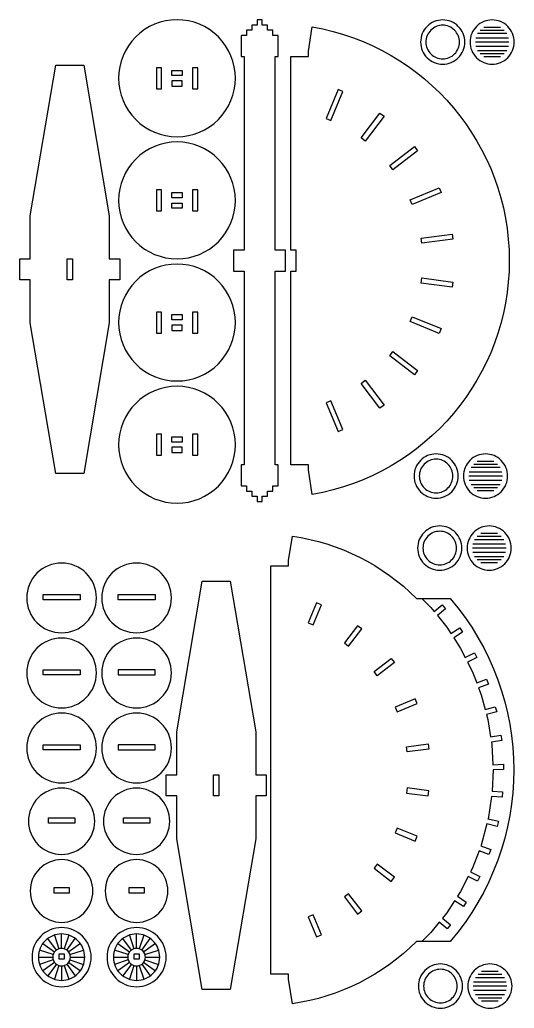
# Model space of a CAD drawing. Extents: x -686 to 269, y -233 to 145.
# Drawn here: x 80.9 to 269.2, y -231.3 to 145 of the extents above; entities that cross this region are included whole.
import ezdxf

# ---------------------------------------------------------------- set-up
doc = ezdxf.new("R2010")
doc.units = 0
doc.header["$MEASUREMENT"] = 0
doc.layers.add('CUT', color=18, linetype='CONTINUOUS')
doc.layers.add('ENGRAVE', color=1, linetype='CONTINUOUS')

msp = doc.modelspace()

# ---------------------------------------------------------------- linework, layer by layer
at = {"layer": 'CUT'}
for points in [[(140.76, 145.03, 0.414214), (118.5, 122.77, 0.414214), (140.76, 100.51, 0.414214), (163.01, 122.77, 0.414214)], [(241.95, 144.97, 0.414214), (233.53, 136.55, 0.414214), (241.95, 128.13, 0.414214), (250.37, 136.55, 0.414214)], [(260.79, 144.97, 0.414214), (252.37, 136.55, 0.414214), (260.79, 128.13, 0.414214), (269.21, 136.55, 0.414214)], [(192.28, -35.69), (190.82, -26.4), (190.82, -24.4), (184.08, -24.4), (184.08, 49.32), (186.08, 49.32), (186.08, 57.32), (184.08, 57.32), (184.08, 131.03), (190.81, 131.03), (190.81, 133.03), (192.28, 142.32, -0.843117)], [(241.95, 142.95, 0.414214), (235.55, 136.55, 0.414214), (241.95, 130.15, 0.414214), (248.35, 136.55, 0.414214)], [(140.76, 98.51, 0.414214), (118.5, 76.26, 0.414214), (140.76, 54, 0.414214), (163.01, 76.26, 0.414214)], [(140.76, 52, 0.414214), (118.5, 29.75, 0.414214), (140.76, 7.49, 0.414214), (163.01, 29.75, 0.414214)], [(140.76, 5.49, 0.414214), (118.5, -16.76, 0.414214), (140.76, -39.02, 0.414214), (163.01, -16.76, 0.414214)], [(239.45, -20.28, 0.414214), (231.03, -28.7, 0.414214), (239.45, -37.12, 0.414214), (247.87, -28.7, 0.414214)], [(239.45, -22.3, 0.414214), (233.05, -28.7, 0.414214), (239.45, -35.1, 0.414214), (245.85, -28.7, 0.414214)], [(258.28, -20.28, 0.414214), (249.87, -28.7, 0.414214), (258.28, -37.12, 0.414214), (266.7, -28.7, 0.414214)], [(240.83, -47.72, 0.414214), (232.41, -56.13, 0.414214), (240.83, -64.55, 0.414214), (249.25, -56.13, 0.414214)], [(259.67, -47.72, 0.414214), (251.25, -56.13, 0.414214), (259.67, -64.55, 0.414214), (268.08, -56.13, 0.414214)], [(244.76, -205.93), (231.92, -205.93, -0.163707), (184.74, -229.61), (183.28, -220.32), (183.28, -218.32), (176.54, -218.32), (176.54, -62.89), (183.27, -62.89), (183.27, -60.89), (184.74, -51.61, -0.163804), (231.92, -75.28), (244.76, -75.28, -0.371837)], [(240.83, -49.73, 0.414214), (234.43, -56.13, 0.414214), (240.83, -62.54, 0.414214), (247.23, -56.13, 0.414214)], [(96.79, -61.83, 0.414214), (83.5, -75.11, 0.414214), (96.79, -88.4, 0.414214), (110.07, -75.11, 0.414214)], [(125.36, -61.83, 0.414214), (112.07, -75.11, 0.414214), (125.36, -88.4, 0.414214), (138.65, -75.11, 0.414214)], [(96.79, -90.4, 0.414214), (83.5, -103.69, 0.414214), (96.79, -116.97, 0.414214), (110.07, -103.69, 0.414214)], [(125.36, -90.4, 0.414214), (112.07, -103.69, 0.414214), (125.36, -116.97, 0.414214), (138.65, -103.69, 0.414214)], [(96.79, -118.97, 0.414214), (83.5, -132.26, 0.414214), (96.79, -145.54, 0.414214), (110.07, -132.26, 0.414214)], [(125.36, -118.97, 0.414214), (112.07, -132.26, 0.414214), (125.36, -145.54, 0.414214), (138.65, -132.26, 0.414214)], [(96.79, -147.54, 0.414214), (84.18, -160.16, 0.414214), (96.79, -172.77, 0.414214), (109.4, -160.16, 0.414214)], [(125.36, -147.54, 0.414214), (112.75, -160.16, 0.414214), (125.36, -172.77, 0.414214), (137.97, -160.16, 0.414214)], [(96.79, -174.77, 0.414214), (84.85, -186.7, 0.414214), (96.79, -198.64, 0.414214), (108.72, -186.7, 0.414214)], [(125.36, -174.77, 0.414214), (113.42, -186.7, 0.414214), (125.36, -198.64, 0.414214), (137.3, -186.7, 0.414214)], [(96.79, -200.64, 0.414214), (85.53, -211.9, 0.414214), (96.79, -223.16, 0.414214), (108.05, -211.9, 0.414214)], [(125.36, -200.64, 0.414214), (114.1, -211.9, 0.414214), (125.36, -223.16, 0.414214), (136.62, -211.9, 0.414214)], [(241.1, -214.5, 0.414214), (232.68, -222.92, 0.414214), (241.1, -231.34, 0.414214), (249.52, -222.92, 0.414214)], [(259.94, -214.5, 0.414214), (251.52, -222.92, 0.414214), (259.94, -231.34, 0.414214), (268.36, -222.92, 0.414214)], [(241.1, -216.52, 0.414214), (234.7, -222.92, 0.414214), (241.1, -229.32, 0.414214), (247.5, -222.92, 0.414214)]]:
    msp.add_lwpolyline(points, format="xyb", close=True, dxfattribs=at)
for points in [[(165.23, -32.4), (167.23, -32.4), (167.23, -34.4), (169.23, -34.4), (169.23, -36.4), (171.23, -36.4), (171.23, -38.4), (173.23, -38.4), (173.23, -36.4), (175.23, -36.4), (175.23, -34.4), (177.23, -34.4), (177.23, -32.4), (179.23, -32.4), (179.23, -24.4), (178.08, -24.4), (178.08, 49.32), (182.08, 49.32), (182.08, 57.32), (178.08, 57.32), (178.08, 131.03), (179.23, 131.03), (179.23, 139.03), (177.23, 139.03), (177.23, 141.03), (175.23, 141.03), (175.23, 143.03), (173.23, 143.03), (173.23, 145.03), (171.23, 145.03), (171.23, 143.03), (169.23, 143.03), (169.23, 141.03), (167.23, 141.03), (167.23, 139.03), (165.23, 139.03), (165.23, 131.03), (166.33, 131.03), (166.33, 57.32), (162.33, 57.32), (162.33, 49.32), (166.33, 49.32), (166.33, -24.4), (165.23, -24.4)], [(94.54, -27.69), (84.86, 29.63), (84.86, 46.03), (80.86, 46.03), (80.86, 54.03), (84.86, 54.03), (84.86, 70.44), (94.54, 127.75), (105.25, 127.75), (114.92, 70.44), (114.92, 54.03), (118.92, 54.03), (118.92, 46.03), (114.92, 46.03), (114.92, 29.63), (105.25, -27.69)], [(132.88, 126.77), (132.88, 118.77), (134.88, 118.77), (134.88, 126.77)], [(138.76, 123.77), (138.76, 125.77), (142.76, 125.77), (142.76, 123.77)], [(148.63, 118.77), (148.63, 126.77), (146.63, 126.77), (146.63, 118.77)], [(138.76, 121.77), (138.76, 119.77), (142.76, 119.77), (142.76, 121.77)], [(202.1, 118.44), (197.55, 107.46), (199.4, 106.7), (203.95, 117.67)], [(210.84, 100.09), (218.07, 109.52), (219.66, 108.3), (212.42, 98.87)], [(221.76, 89.54), (231.19, 96.77), (232.41, 95.18), (222.98, 87.95)], [(132.88, 80.26), (132.88, 72.26), (134.88, 72.26), (134.88, 80.26)], [(138.76, 77.26), (138.76, 79.26), (142.76, 79.26), (142.76, 77.26)], [(148.63, 72.26), (148.63, 80.26), (146.63, 80.26), (146.63, 72.26)], [(230.35, 74.66), (229.58, 76.51), (240.56, 81.06), (241.33, 79.21)], [(138.76, 75.26), (142.76, 75.26), (142.76, 73.26), (138.76, 73.26)], [(234.03, 59.92), (233.77, 61.9), (245.55, 63.46), (245.81, 61.47)], [(98.89, 46.03), (98.89, 54.03), (100.89, 54.03), (100.89, 46.03)], [(233.77, 44.73), (234.03, 46.71), (245.81, 45.16), (245.55, 43.18)], [(132.88, 33.75), (132.88, 25.75), (134.88, 25.75), (134.88, 33.75)], [(138.76, 30.75), (138.76, 32.75), (142.76, 32.75), (142.76, 30.75)], [(148.63, 25.75), (148.63, 33.75), (146.63, 33.75), (146.63, 25.75)], [(229.58, 30.13), (230.35, 31.97), (241.33, 27.43), (240.56, 25.58)], [(138.76, 28.75), (138.76, 26.75), (142.76, 26.75), (142.76, 28.75)], [(221.76, 17.1), (222.98, 18.69), (232.41, 11.45), (231.19, 9.87)], [(210.84, 6.54), (212.42, 7.76), (219.66, -1.66), (218.07, -2.88)], [(203.95, -11.04), (199.4, -0.06), (197.55, -0.82), (202.1, -11.8)], [(132.88, -12.76), (132.88, -20.76), (134.88, -20.76), (134.88, -12.76)], [(138.76, -15.76), (138.76, -13.76), (142.76, -13.76), (142.76, -15.76)], [(148.63, -20.76), (148.63, -12.76), (146.63, -12.76), (146.63, -20.76)], [(138.76, -17.76), (138.76, -19.76), (142.76, -19.76), (142.76, -17.76)], [(150.34, -224.16), (140.66, -166.85), (140.66, -150.44), (136.66, -150.44), (136.66, -142.44), (140.66, -142.44), (140.66, -126.04), (150.34, -68.73), (161.06, -68.73), (170.73, -126.04), (170.73, -142.44), (174.73, -142.44), (174.73, -150.44), (170.73, -150.44), (170.73, -166.85), (161.06, -224.16)], [(89.81, -75.86), (89.81, -73.86), (103.81, -73.86), (103.81, -75.86)], [(118.39, -75.86), (118.39, -73.86), (132.38, -73.86), (132.38, -75.86)], [(190.77, -84.62), (192.62, -85.38), (195.77, -77.79), (193.92, -77.02)], [(204.51, -92.25), (206.1, -93.46), (211.1, -86.94), (209.52, -85.72)], [(217.02, -104.76), (215.8, -103.17), (222.33, -98.17), (223.55, -99.75)], [(89.81, -104.43), (89.81, -102.43), (103.81, -102.43), (103.81, -104.43)], [(118.39, -104.43), (132.38, -104.43), (132.38, -102.43), (118.39, -102.43)], [(224.65, -118.5), (232.25, -115.35), (231.48, -113.5), (223.89, -116.65)], [(89.81, -133), (89.81, -131.01), (103.81, -131.01), (103.81, -133)], [(118.39, -133), (132.38, -133), (132.38, -131.01), (118.39, -131.01)], [(228.47, -133.74), (228.21, -131.76), (236.36, -130.69), (236.62, -132.67)], [(154.69, -142.44), (156.69, -142.44), (156.69, -150.44), (154.69, -150.44)], [(228.21, -149.45), (236.36, -150.53), (236.62, -148.55), (228.47, -147.47)], [(101.81, -160.9), (91.81, -160.9), (91.81, -158.9), (101.81, -158.9)], [(130.39, -160.9), (120.39, -160.9), (120.39, -158.9), (130.39, -158.9)], [(223.89, -164.56), (231.48, -167.71), (232.25, -165.86), (224.65, -162.72)], [(215.8, -178.04), (222.33, -183.05), (223.55, -181.46), (217.02, -176.45)], [(93.81, -187.45), (99.81, -187.45), (99.81, -185.45), (93.81, -185.45)], [(122.39, -187.45), (128.39, -187.45), (128.39, -185.45), (122.39, -185.45)], [(209.52, -195.49), (211.1, -194.27), (206.1, -187.75), (204.51, -188.97)], [(193.92, -204.19), (195.77, -203.43), (192.62, -195.83), (190.77, -196.6)], [(95.81, -210.65), (97.81, -210.65), (97.81, -212.65), (95.81, -212.65)], [(124.39, -212.65), (124.39, -210.65), (126.39, -210.65), (126.39, -212.65)]]:
    msp.add_lwpolyline(points, close=True, dxfattribs=at)
at = {"layer": 'ENGRAVE'}
for points in [[(266.33, 139.75), (255.24, 139.75)], [(256.26, 141.08), (265.32, 141.08)], [(263.99, 142.09), (257.59, 142.09)], [(267.19, 136.55), (254.39, 136.55)], [(254.61, 138.21), (266.97, 138.21)], [(266.97, 134.89), (254.61, 134.89)], [(255.24, 133.35), (266.33, 133.35)], [(265.32, 132.02), (256.26, 132.02)], [(257.59, 131.01), (263.99, 131.01)], [(263.83, -25.5), (252.74, -25.5)], [(253.76, -24.18), (262.81, -24.18)], [(261.48, -23.16), (255.08, -23.16)], [(264.69, -28.7), (251.88, -28.7)], [(252.1, -27.05), (264.47, -27.05)], [(264.47, -30.36), (252.1, -30.36)], [(252.74, -31.9), (263.83, -31.9)], [(262.81, -33.23), (253.76, -33.23)], [(255.08, -34.25), (261.48, -34.25)], [(255.14, -51.61), (264.19, -51.61)], [(262.87, -50.59), (256.47, -50.59)], [(266.07, -56.13), (253.26, -56.13)], [(253.48, -54.48), (265.85, -54.48)], [(265.21, -52.93), (254.12, -52.93)], [(265.85, -57.79), (253.48, -57.79)], [(254.12, -59.34), (265.21, -59.34)], [(264.19, -60.66), (255.14, -60.66)], [(256.47, -61.68), (262.87, -61.68)], [(233.99, -75.28), (237.41, -78.71), (238.66, -80.25), (241.77, -77.73), (243.03, -79.28), (239.92, -81.8), (243.5, -86.23), (245.1, -88.69), (248.46, -86.51), (249.55, -88.19), (246.19, -90.37), (248.78, -94.35), (250.54, -97.81), (254.1, -96), (255.01, -97.78), (251.45, -99.59), (253.17, -102.98), (254.91, -107.49), (258.64, -106.06), (259.36, -107.92), (255.62, -109.36), (256.64, -112.02), (258.14, -117.6), (262, -116.57), (262.52, -118.5), (258.66, -119.54), (259.15, -121.37), (260.2, -128.02), (264.15, -127.39), (264.47, -129.37), (260.52, -130), (260.67, -130.94), (261.07, -138.61), (265.06, -138.4), (265.17, -140.4), (261.17, -140.61), (260.75, -148.69), (264.74, -148.99), (264.59, -150.99), (260.6, -150.68), (259.22, -159.39), (259.27, -159.21), (263.15, -160.16), (262.68, -162.1), (258.79, -161.16), (256.64, -169.19), (256.53, -169.49), (260.26, -170.93), (259.55, -172.79), (255.81, -171.36), (253.17, -178.23), (252.6, -179.36), (256.16, -181.18), (255.25, -182.96), (251.69, -181.15), (248.78, -186.86), (247.57, -188.73), (250.92, -190.91), (249.83, -192.59), (246.48, -190.41), (243.5, -194.98), (241.82, -197.07), (244.92, -199.59), (243.67, -201.14), (240.56, -198.62), (237.41, -202.51), (233.99, -205.93)], [(96.79, -208.54), (96.79, -203.07)], [(125.36, -208.54), (125.36, -203.07)], [(89.65, -206.71), (94.07, -209.92)], [(94.81, -209.18), (91.6, -204.76)], [(94.06, -203.51), (95.75, -208.7)], [(99.51, -203.51), (97.83, -208.7)], [(98.76, -209.18), (101.97, -204.76)], [(103.93, -206.71), (99.51, -209.92)], [(118.22, -206.71), (122.64, -209.92)], [(123.38, -209.18), (120.17, -204.76)], [(122.63, -203.51), (124.32, -208.7)], [(128.09, -203.51), (126.4, -208.7)], [(127.34, -209.18), (130.55, -204.76)], [(132.5, -206.71), (128.08, -209.92)], [(93.59, -210.86), (88.39, -209.17)], [(99.99, -210.86), (105.18, -209.17)], [(122.16, -210.86), (116.97, -209.17)], [(128.56, -210.86), (133.75, -209.17)], [(87.96, -211.9), (93.42, -211.9)], [(93.59, -212.94), (88.39, -214.63)], [(94.07, -213.88), (89.65, -217.09)], [(99.51, -213.88), (103.93, -217.09)], [(99.99, -212.94), (105.18, -214.63)], [(100.15, -211.9), (105.61, -211.9)], [(116.53, -211.9), (122, -211.9)], [(122.16, -212.94), (116.97, -214.63)], [(122.64, -213.88), (118.22, -217.09)], [(128.08, -213.88), (132.5, -217.09)], [(128.56, -212.94), (133.75, -214.63)], [(128.72, -211.9), (134.18, -211.9)], [(94.81, -214.62), (91.6, -219.04)], [(95.75, -215.1), (94.06, -220.29)], [(96.79, -215.26), (96.79, -220.73)], [(97.83, -215.1), (99.51, -220.29)], [(98.76, -214.62), (101.97, -219.04)], [(123.38, -214.62), (120.17, -219.04)], [(124.32, -215.1), (122.63, -220.29)], [(125.36, -215.26), (125.36, -220.73)], [(126.4, -215.1), (128.09, -220.29)], [(127.34, -214.62), (130.55, -219.04)], [(263.14, -217.38), (256.74, -217.38)], [(253.75, -221.27), (266.12, -221.27)], [(265.48, -219.72), (254.39, -219.72)], [(255.41, -218.4), (264.46, -218.4)], [(266.34, -222.92), (253.54, -222.92)], [(266.12, -224.58), (253.75, -224.58)], [(254.39, -226.12), (265.48, -226.12)], [(264.46, -227.45), (255.41, -227.45)], [(256.74, -228.47), (263.14, -228.47)]]:
    msp.add_lwpolyline(points, dxfattribs=at)
for points in [[(96.79, -203.07, 0.414214), (87.96, -211.9, 0.414214), (96.79, -220.73, 0.414214), (105.61, -211.9, 0.414214)], [(125.36, -203.07, 0.414214), (116.53, -211.9, 0.414214), (125.36, -220.73, 0.414214), (134.18, -211.9, 0.414214)], [(96.79, -208.54, 0.414214), (93.42, -211.9, 0.414214), (96.79, -215.26, 0.414214), (100.15, -211.9, 0.414214)], [(125.36, -208.54, 0.414214), (122, -211.9, 0.414214), (125.36, -215.26, 0.414214), (128.72, -211.9, 0.414214)]]:
    msp.add_lwpolyline(points, format="xyb", close=True, dxfattribs=at)

doc.saveas('drawing.dxf')
